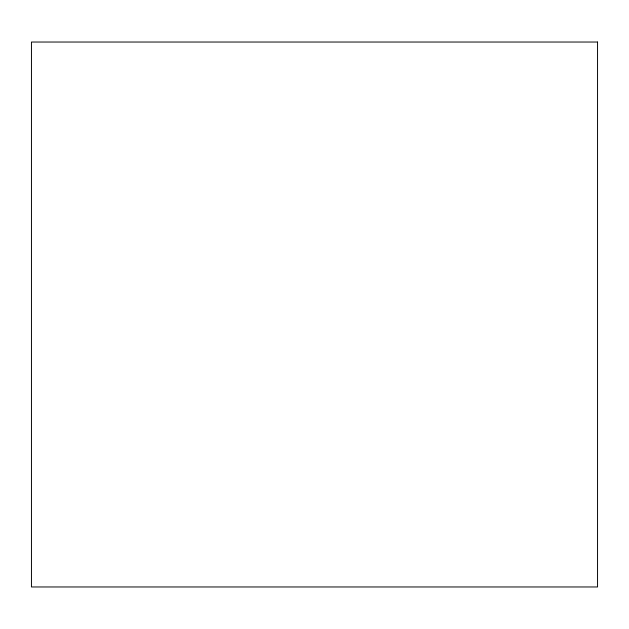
<?xml version="1.0" encoding="UTF-8"?>
<svg xmlns="http://www.w3.org/2000/svg" width="629" height="629" viewBox="0 0 629 629"><rect width="100%" height="100%" fill="white"/><g stroke="black" fill="none" stroke-linecap="round" stroke-linejoin="round"><path stroke-width="0.94" d="M597.55 42.033L31.45 42.033L31.45 586.967L597.55 586.967L597.55 42.033"/></g></svg>
